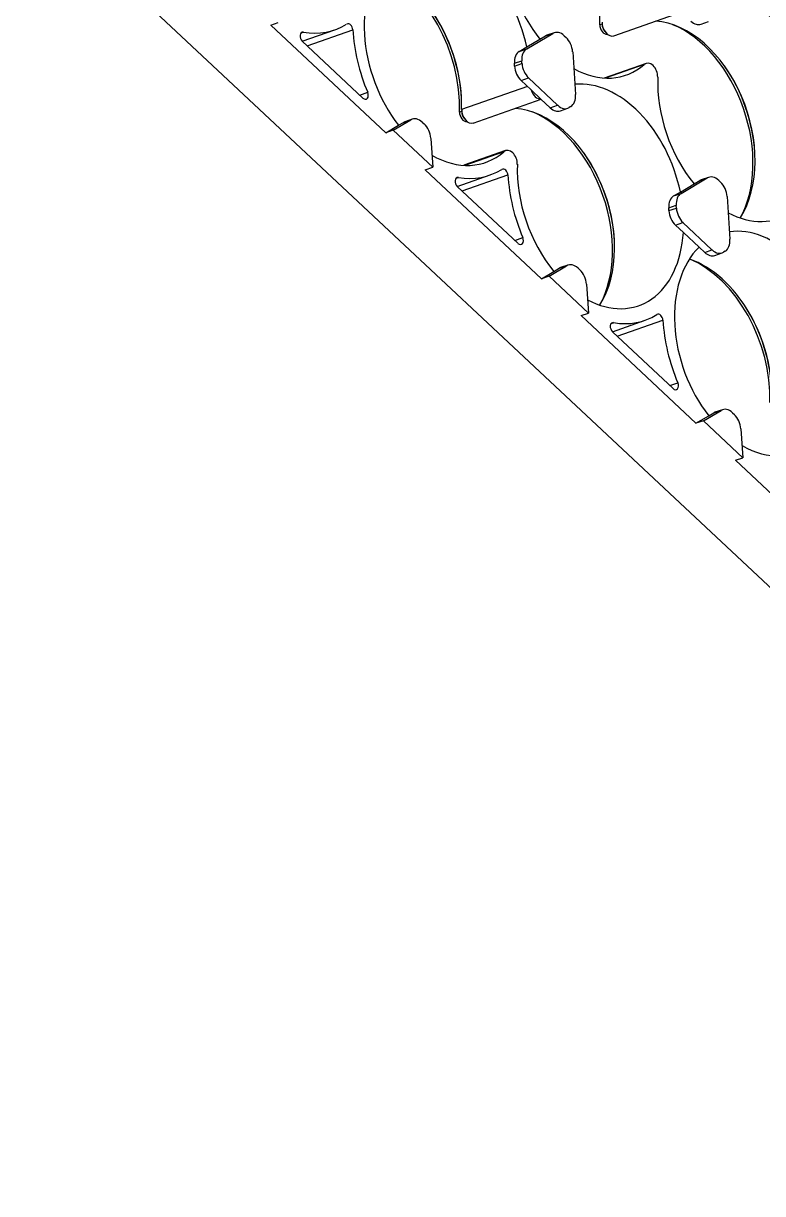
# Model space of a CAD drawing. Header units: millimetres. Extents: x -12 to 988, y -34 to 673.
# Drawn here: x 332.6 to 402.2, y 176.3 to 286.4 of the extents above; entities that cross this region are included whole.
import ezdxf

# ---------------------------------------------------------------- set-up
doc = ezdxf.new("R2010")
doc.units = ezdxf.units.MM

# ---------------------------------------------------------------- blocks, each defined once
blk = doc.blocks.new('FDGHFGHFDD')
at = {"linetype": 'Continuous'}
for p, q in [((-58.24, -6.4), (-57.97, -5.72)), ((-62.86, -13.3), (-60.33, -7.05)), ((-58.89, -12.73), (-60.46, -16.6)), ((-58.93, -12.92), (-60.39, -16.53)), ((-64.41, -13.39), (-64.49, -13.6)), ((-64.46, -13.35), (-64.35, -13.44)), ((-63.84, -13.65), (-63.69, -13.66)), ((-46.95, -15.38), (-47.23, -16.06)), ((-46.11, -14.85), (-45.88, -14.83)), ((-44.45, -15.26), (-41.25, -17.71)), ((-47.53, -18.32), (-46.99, -15.51)), ((-47.39, -16.82), (-47.27, -16.19)), ((-47.27, -16.19), (-46.99, -15.51)), ((-67.35, -20.26), (-66.81, -17.45)), ((-67.09, -18.13), (-66.81, -17.45)), ((-66.77, -17.32), (-67.05, -18)), ((-65.93, -16.79), (-65.69, -16.77)), ((-64.27, -17.2), (-61.07, -19.65)), ((-47.67, -18.29), (-47.39, -16.82)), ((-67.2, -18.74), (-67.09, -18.13)), ((-47.81, -19.01), (-47.67, -18.29)), ((-47.81, -19.01), (-47.53, -18.32)), ((-67.47, -20.12), (-67.2, -18.74)), ((-47.26, -20.09), (-46.99, -19.41)), ((-47.06, -20.25), (-46.78, -19.57)), ((-46.78, -19.57), (-46.99, -19.41)), ((-41.62, -19.64), (-45.35, -20)), ((-41.89, -20.32), (-41.62, -19.64)), ((-41.05, -19.79), (-40.77, -19.11)), ((-40.7, -18.8), (-40.73, -18.98)), ((-67.63, -20.95), (-67.47, -20.12)), ((-67.63, -20.95), (-67.35, -20.26)), ((-60.52, -20.74), (-60.55, -20.92)), ((-47.06, -20.25), (-47.26, -20.09)), ((-45.63, -20.69), (-45.35, -20)), ((-44.62, -20.59), (-45.63, -20.69)), ((-42.62, -20.39), (-44.62, -20.59)), ((-41.89, -20.32), (-42.62, -20.39)), ((-67.08, -22.03), (-66.81, -21.35)), ((-66.88, -22.19), (-66.6, -21.51)), ((-66.6, -21.51), (-66.81, -21.35)), ((-65.45, -22.63), (-65.17, -21.94)), ((-61.43, -21.58), (-65.17, -21.94)), ((-61.71, -22.26), (-61.43, -21.58)), ((-60.87, -21.73), (-60.59, -21.05)), ((-64.65, -22.55), (-67.11, -28.63)), ((-66.88, -22.19), (-67.08, -22.03)), ((-64.16, -22.5), (-65.45, -22.63)), ((-65.42, -28.65), (-62.88, -22.37)), ((-62.9, -22.38), (-64.16, -22.5)), ((-61.71, -22.26), (-62.9, -22.38)), ((-41.4, -31.71), (-39.69, -27.48)), ((68.92, -28.38), (-109.99, -45.89)), ((-61.46, -28.08), (-63.02, -31.95)), ((-61.49, -28.27), (-62.95, -31.89)), ((-28.83, -28.31), (-28.59, -28.29)), ((-66.97, -28.75), (-67.05, -28.95)), ((-67.02, -28.71), (-66.91, -28.79)), ((-66.4, -29), (-66.26, -29.02)), ((-61.31, -33.66), (-59.6, -29.43)), ((-42.02, -31.77), (-40.8, -28.74)), ((-30.09, -30.19), (-29.99, -29.65)), ((-30.07, -30.86), (-29.71, -28.97)), ((-29.99, -29.65), (-29.71, -28.97)), ((-29.67, -28.84), (-29.95, -29.52)), ((-27.17, -28.72), (-25.01, -30.37)), ((-10.5, -29.6), (-25.29, -31.05)), ((-61.93, -33.72), (-60.71, -30.69)), ((-49.49, -30.78), (-49.77, -31.46)), ((-48.65, -30.25), (-48.41, -30.23)), ((-46.98, -30.66), (-44.83, -32.31)), ((-34.63, -31.05), (-34.33, -30.32)), ((-30.35, -31.55), (-30.09, -30.19)), ((-30.07, -30.86), (-25.01, -30.37)), ((-25.29, -31.05), (-25.01, -30.37)), ((-81.21, -35.61), (-79.5, -31.38)), ((-49.92, -32.18), (-49.81, -31.59)), ((-49.89, -32.8), (-49.53, -30.91)), ((-49.81, -31.59), (-49.53, -30.91)), ((-30.35, -31.55), (-45.11, -32.99)), ((-42.68, -31.35), (-42.59, -31.13)), ((-34.23, -31.01), (-42.02, -31.77)), ((-30.07, -30.86), (-30.35, -31.55)), ((-81.84, -35.67), (-80.61, -32.64)), ((-69.89, -34.76), (-69.53, -32.86)), ((-69.8, -33.55), (-69.53, -32.86)), ((-69.49, -32.73), (-69.76, -33.42)), ((-68.65, -32.21), (-68.41, -32.18)), ((-66.98, -32.61), (-64.83, -34.26)), ((-54.14, -32.96), (-61.93, -33.72)), ((-54.54, -33), (-54.24, -32.27)), ((-50.17, -33.49), (-49.92, -32.18)), ((-49.89, -32.8), (-50.17, -33.49)), ((-49.89, -32.8), (-44.83, -32.31)), ((-45.11, -32.99), (-44.83, -32.31)), ((-70.17, -35.44), (-69.91, -34.08)), ((-69.91, -34.08), (-69.8, -33.55)), ((-50.17, -33.49), (-65.1, -34.95)), ((-62.59, -33.29), (-62.5, -33.07)), ((-82.5, -35.24), (-82.41, -35.02)), ((-74.04, -34.91), (-81.83, -35.67)), ((-74.45, -34.95), (-74.15, -34.21)), ((-69.89, -34.76), (-70.17, -35.44)), ((-69.89, -34.76), (-64.83, -34.26)), ((-65.1, -34.95), (-64.83, -34.26)), ((-70.17, -35.44), (-84.92, -36.89)), ((-84.92, -36.89), (-84.65, -36.2))]:
    blk.add_line(p, q, dxfattribs=at)
for centre, major_axis, start_param, end_param in [((-49.76, -8.86), (10.1, -4.09), 1.371194, 2.973524), ((-49.76, -8.86), (10.1, -4.09), 5.653141, 7.291356), ((-59.64, -5.84), (1.39, -0.56), 5.370231, 6.283179), ((-52.34, -15.24), (-10.1, 4.09), 3.63171, 6.00325), ((-52.52, -15.69), (-10.43, 4.22), 3.682689, 5.737605), ((-52.44, -15.48), (10.43, -4.22), 1.17357, 1.967924), ((-72.17, -17.61), (-10.43, 4.22), 4.190021, 5.73772), ((-69.41, -10.78), (10.1, -4.09), 3.449107, 5.191283), ((-69.41, -10.78), (10.1, -4.09), 5.636762, 6.550442), ((-57.92, -13.13), (-0.973, 0.394), 4.190021, 6.550442), ((-49.76, -8.86), (10.1, -4.09), 4.190021, 5.208213), ((-63.83, -12.9), (0.973, -0.394), 4.190021, 6.283161), ((-64.01, -13.35), (0.649, -0.262), 4.190021, 6.168902), ((-63.93, -13.14), (-0.649, 0.262), 1.166929, 1.974709), ((-32.15, -22.24), (10.1, -4.09), 1.394114, 3.009176), ((-45.56, -15.94), (1.39, -0.56), 2.228639, 3.274328), ((-45.33, -15.92), (1.39, -0.56), 1.182949, 2.228639), ((-52.33, -24.21), (10.1, -4.09), 1.377401, 2.976503), ((-45.84, -16.62), (1.39, -0.56), 3.141591, 3.274328), ((-65.38, -17.88), (1.39, -0.56), 2.228639, 3.274328), ((-65.15, -17.86), (1.39, -0.56), 1.182949, 2.228639), ((-71.97, -26.14), (10.1, -4.09), 1.394114, 3.009176), ((-65.66, -18.56), (1.39, -0.56), 3.141591, 3.274328), ((-46.1, -18.76), (1.39, -0.56), 3.274328, 4.320018), ((-42.13, -18.37), (1.39, -0.56), 0.13726, 1.182949), ((-61.95, -20.31), (1.39, -0.56), 0.13726, 1.182949), ((-46.38, -19.44), (1.39, -0.56), 3.274328, 4.320018), ((-45.9, -18.91), (1.39, -0.56), 4.320018, 5.370231), ((-34.91, -29.06), (-10.43, 4.22), 4.190021, 5.73772), ((-42.44, -19.23), (1.39, -0.56), 5.370231, 6.283179), ((-42.16, -18.55), (1.39, -0.56), 5.370231, 6.420445), ((-65.92, -20.7), (1.39, -0.56), 3.274328, 4.320018), ((-61.98, -20.49), (1.39, -0.56), 5.370231, 6.420445), ((-46.18, -19.6), (1.39, -0.56), 4.320018, 5.370231), ((-52.33, -24.21), (10.1, -4.09), 5.650604, 7.2945), ((-32.15, -22.24), (10.1, -4.09), 3.445963, 5.177809), ((-34.73, -28.62), (-10.1, 4.09), 4.190021, 5.79317), ((-34.83, -28.86), (10.43, -4.22), 1.173599, 1.968038), ((-66.2, -21.38), (1.39, -0.56), 3.274328, 4.320018), ((-65.72, -20.85), (1.39, -0.56), 4.320018, 5.370231), ((-54.91, -30.6), (-10.1, 4.09), 3.63171, 6.00325), ((-62.26, -21.17), (1.39, -0.56), 5.370231, 6.283179), ((-66, -21.54), (1.39, -0.56), 4.320018, 5.370231), ((-63.81, -21.87), (-0.973, 0.394), 1.490358, 2.96692), ((-55.09, -31.04), (-10.43, 4.22), 3.68716, 5.737605), ((-55, -30.83), (10.43, -4.22), 1.17357, 1.967924), ((-74.73, -32.96), (-10.43, 4.22), 4.190021, 5.73772), ((-71.97, -26.14), (10.1, -4.09), 3.445963, 5.177809), ((-74.55, -32.52), (-10.1, 4.09), 4.190021, 5.79317), ((-74.65, -32.76), (10.43, -4.22), 1.173599, 1.968038), ((-32.15, -22.24), (10.1, -4.09), 5.617739, 6.550442), ((-39.99, -27.7), (0.464, -0.187), 1.166256, 3.291021), ((-32.42, -22.27), (-11.26, 4.56), 1.166256, 1.673453), ((-71.97, -26.14), (10.1, -4.09), 5.617739, 6.550442), ((-60.48, -28.48), (-0.973, 0.394), 4.190021, 6.550442), ((-52.33, -24.21), (10.1, -4.09), 4.190021, 5.211608), ((-52.06, -24.19), (-11.26, 4.56), 2.783825, 3.291021), ((-28.28, -29.4), (1.39, -0.56), 2.228639, 3.274328), ((-28.04, -29.38), (1.39, -0.56), 1.182949, 2.228639), ((-66.39, -28.25), (0.973, -0.394), 4.190021, 6.283161), ((-66.57, -28.7), (0.649, -0.262), 4.190021, 6.168902), ((-66.49, -28.49), (-0.649, 0.262), 1.166929, 1.974709), ((-71.97, -26.14), (-11.26, 4.56), 2.783825, 3.291021), ((-59.89, -29.65), (0.464, -0.187), 1.166256, 3.291021), ((-52.33, -24.21), (-11.26, 4.56), 1.166256, 1.673453), ((-28.56, -30.08), (1.39, -0.56), 3.141591, 3.274328), ((-48.1, -31.34), (1.39, -0.56), 2.228639, 3.274328), ((-47.86, -31.32), (1.39, -0.56), 1.182949, 2.228639), ((-34.41, -30.65), (0.464, -0.187), 5.370231, 7.956638), ((-91.88, -28.09), (-11.26, 4.56), 2.783825, 3.291021), ((-79.8, -31.59), (0.464, -0.187), 1.166256, 3.291021), ((-72.24, -26.16), (-11.26, 4.56), 1.166256, 1.673453), ((-48.38, -32.02), (1.39, -0.56), 3.141591, 3.274328), ((-42.2, -31.41), (0.464, -0.187), 2.783825, 5.370231), ((-68.1, -33.3), (1.39, -0.56), 2.228639, 3.274328), ((-67.86, -33.27), (1.39, -0.56), 1.182949, 2.228639), ((-54.32, -32.6), (0.464, -0.187), 5.370231, 7.956638), ((-68.37, -33.98), (1.39, -0.56), 3.141591, 3.274328), ((-62.11, -33.36), (0.464, -0.187), 2.783825, 5.370231), ((-82.02, -35.31), (0.464, -0.187), 2.783825, 5.370231), ((-74.23, -34.55), (0.464, -0.187), 5.370231, 7.956638)]:
    blk.add_ellipse(centre, major_axis=major_axis, ratio=0.67687, start_param=start_param, end_param=end_param, dxfattribs=at)

msp = doc.modelspace()

# ---------------------------------------------------------------- block references
at = {"lineweight": 70, "rotation": 311.3095492507886}
msp.add_blockref('FDGHFGHFDD', (439.69, 246.8), dxfattribs=at)

doc.saveas('drawing.dxf')
